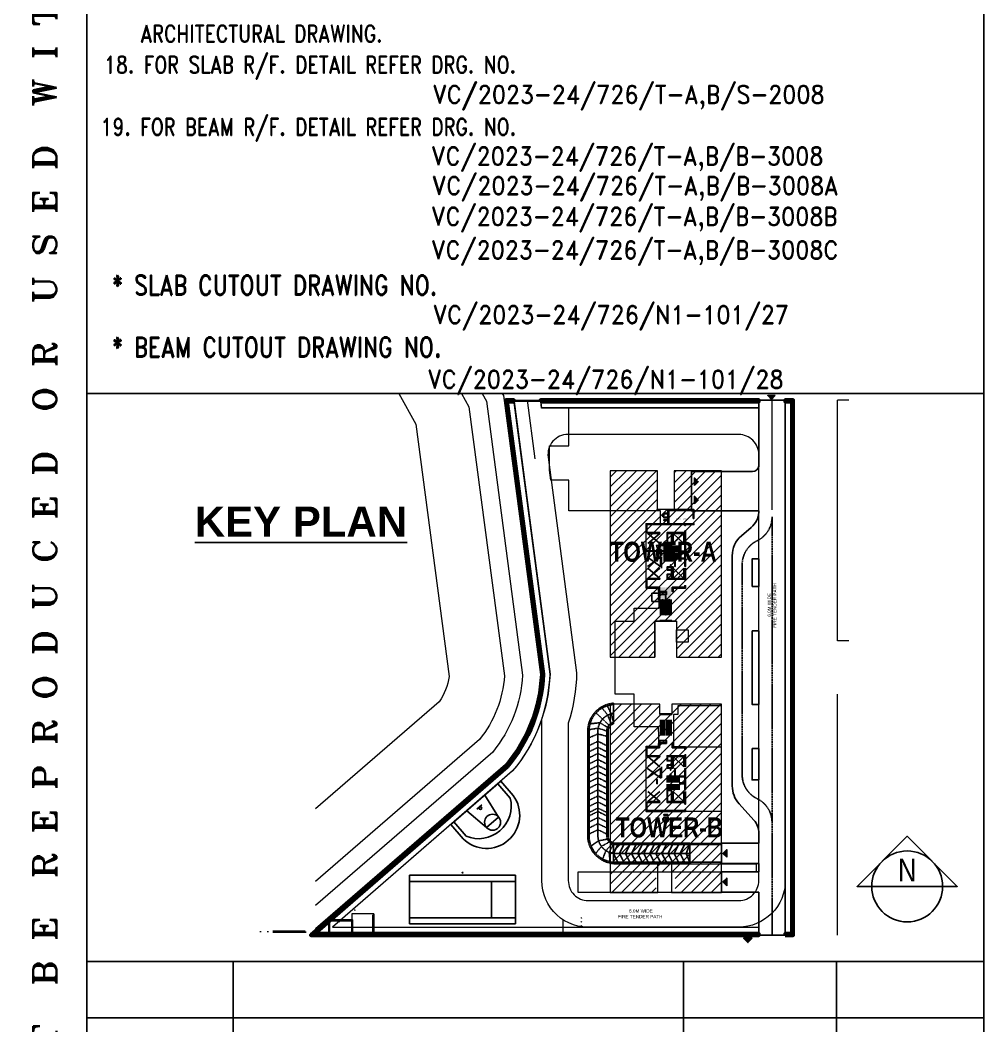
# Model space of a CAD drawing. Header units: millimetres. Extents: x 2061841 to 105821645, y -77612 to 48520811.
# Drawn here: x 2510514 to 2522870, y 31550 to 44447 of the extents above; entities that cross this region are included whole.
import ezdxf
from ezdxf.enums import TextEntityAlignment as Align

# ---------------------------------------------------------------- set-up
doc = ezdxf.new("R2010")
doc.units = ezdxf.units.MM
doc.header["$LTSCALE"] = 10
doc.header["$MEASUREMENT"] = 0
for name, pattern in [('1035_Tower Layout$0$HIDDEN', [0.375, 0.25, -0.125]), ('DASHED', [0.75, 0.5, -0.25]), ('HIDDEN', [0.375, 0.25, -0.125])]:
    doc.linetypes.add(name, pattern=pattern)
for name, color, linetype in [('A-Parking Bays', 253, 'Continuous'), ('BORDER', 5, 'Continuous'), ('SANCTION-A1 594X841$0$A1_Title Block_A-TITLE', 3, 'Continuous'), ('SHEET-TEXT', 7, 'Continuous'), ('VIN-T', 2, 'Continuous')]:
    doc.layers.add(name, color=color, linetype=linetype)
doc.layers.add('A-Site', color=253, linetype='Continuous', lineweight=9)
doc.layers.add('Layer1', color=253, linetype='Continuous', lineweight=5)
doc.styles.add('1035_Tower Layout$0$WD-50', font='ARIALN.TTF', dxfattribs={"height": 150})
doc.styles.add('RD', font='romand.shx', dxfattribs={"width": 0.9, "height": 225})
doc.styles.add('RT', font='romant.shx', dxfattribs={"height": 250})
doc.styles.add('SANCTION-A1 594X841$0$A1_Title Block$0$A1_Title Block$0$MAS-TXTL', font='arialbd.ttf')
doc.styles.add('SANCTION-A1 594X841$0$Arial', font='arial.ttf')
doc.styles.add('SANCTION-A1 594X841$0$Standard', font='arial.ttf')
doc.styles.get("Standard").update_dxf_attribs({"font": 'calibri.ttf', "height": 2})
doc.styles.add('WD-500', font='arial.ttf', dxfattribs={"height": 750})
doc.dimstyles.new('DIM-CD', dxfattribs={"dimtxt": 150, "dimasz": 100, "dimexe": 0, "dimexo": 0, "dimgap": 1, "dimtad": 0, "dimdec": 0, "dimrnd": 5, "dimzin": 0, "dimdsep": 46, "dimtxsty": 'Standard', "dimblk": 'ARCHTICK', "dimcen": 0.09, "dimclrd": 256, "dimclre": 8, "dimclrt": 7, "dimadec": 0, "dimazin": 0, "dimtfac": 1, "dimtdec": 0, "dimtofl": 0, "dimtmove": 0, "dimatfit": 3, "dimfxl": 1, "dimtolj": 1, "dimtzin": 0, "dimarcsym": 0})
pattern_1 = [(45, (2544412.6613, 39830.925), (-1.90942696, 1.90942696), []), (135, (2544412.6613, 39830.925), (-1.90942696, -1.90942696), [])]
pattern_2 = [(45, (2313095.84, 75590.35), (-63.647565, 63.647565), [])]

# ---------------------------------------------------------------- blocks, each defined once
blk = doc.blocks.new('SANCTION-A1 594X841$0$dtl-id-e')
at = {"color": 4, "linetype": 'Continuous'}
blk.add_lwpolyline([(0, 6.5), (0, 9.19), (9.19, 0), (0, -9.19), (0, -6.5)], dxfattribs=at)
blk = doc.blocks.new('SANCTION-A1 594X841$0$dtl-id')
at = {"color": 4, "linetype": 'Continuous'}
blk.add_line((-6.5, 0), (6.5, 0), dxfattribs=at)
blk.add_circle((0, 0), 6.5, dxfattribs=at)
at = {"color": 2, "style": 'SANCTION-A1 594X841$0$Standard', "width": 0.8}
blk.add_attdef('99', text='', height=3, dxfattribs=at).set_placement((0, 3.04), align=Align.MIDDLE_CENTER)
at = {"color": 3, "style": 'SANCTION-A1 594X841$0$Standard', "width": 0.8}
blk.add_attdef('A-100', text='', height=2, dxfattribs=at).set_placement((0, -2.48), align=Align.MIDDLE_CENTER)
blk = doc.blocks.new('A$C8e09e99a')
at = {"layer": 'A-Parking Bays', "ltscale": 125, "transparency": 33554483}
h = blk.add_hatch(color=256, dxfattribs=at)
h.dxf.hatch_style = 1
h.paths.add_polyline_path([(-1726, 1733), (1726, 1733), (0, 0)])
at = {"layer": 'A-Parking Bays', "ltscale": 125, "transparency": 33554534}
blk.add_lwpolyline([(-1726, 1733), (1726, 1733), (0, 0), (-1726, 1733)], dxfattribs=at)
blk = doc.blocks.new('*U39')
for p, q in [((0, 0), (0, -100)), ((1000, 0), (1000, -100))]:
    blk.add_line(p, q)
blk.add_lwpolyline([(0, 0), (0, 1000), (43.75, 1000), (43.75, 0)], close=True)
at = {"color": 8, "linetype": '1035_Tower Layout$0$HIDDEN'}
blk.add_arc((0, 0), 1000, 0, 90, dxfattribs=at)
blk = doc.blocks.new('_ArchTick')
at = {"color": 0, "linetype": 'ByBlock', "const_width": 0.15}
blk.add_lwpolyline([(-0.5, -0.5), (0.5, 0.5)], dxfattribs=at)

msp = doc.modelspace()

# ---------------------------------------------------------------- hatches: boundary and pattern name
h = msp.add_hatch()
h.set_pattern_fill('ANSI37', color=253, scale=0.8505, angle=270)
h.set_pattern_definition([(315, (2502435.241, 58916.2384), (1.90942696, 1.90942696), []), (45, (2502435.241, 58916.2384), (-1.90942696, 1.90942696), [])])
h.paths.add_polyline_path([(2519040.4, 37876.3), (2519040.4, 37864.9), (2518983.7, 37864.9), (2518983.7, 37876.3), (2519040.4, 37876.3)])
h.paths.add_polyline_path([(2518927, 37876.3), (2518927, 37864.9), (2518870.3, 37864.9), (2518870.3, 37876.3), (2518927, 37876.3)])
h = msp.add_hatch()
h.set_pattern_fill('ANSI37', color=253, scale=0.8505, angle=90)
h.set_pattern_definition([(135, (2519753.454, 9398.8158), (-1.90942696, -1.90942696), []), (225, (2519753.454, 9398.8158), (1.90942696, -1.90942696), [])])
h.paths.add_polyline_path([(2518737.3, 37469.6), (2518726, 37469.6), (2518726, 37441.2), (2518737.3, 37441.2)])
h.paths.add_polyline_path([(2518737.3, 37560.3), (2518726, 37560.3), (2518726, 37531.9), (2518737.3, 37531.9)])
h = msp.add_hatch()
h.set_pattern_fill('ANSI37', color=253, scale=0.8505)
h.set_pattern_definition(pattern_1)
h.paths.add_polyline_path([(2519040.4, 37276.8), (2519040.4, 37288.1), (2518983.7, 37288.1), (2518983.7, 37276.8), (2519040.4, 37276.8)])
h.paths.add_polyline_path([(2518927, 37276.8), (2518927, 37288.1), (2518870.3, 37288.1), (2518870.3, 37276.8), (2518927, 37276.8)])
h = msp.add_hatch()
h.set_pattern_fill('ANSI37', color=253, scale=0.8505, angle=270)
h.set_pattern_definition([(315, (2502435.241, 56053.8148), (1.90942696, 1.90942696), []), (45, (2502435.241, 56053.8148), (-1.90942696, 1.90942696), [])])
h.paths.add_polyline_path([(2519040.4, 35013.8), (2519040.4, 35002.5), (2518983.7, 35002.5), (2518983.7, 35013.8), (2519040.4, 35013.8)])
h.paths.add_polyline_path([(2518927, 35013.8), (2518927, 35002.5), (2518870.3, 35002.5), (2518870.3, 35013.8), (2518927, 35013.8)])
h = msp.add_hatch()
h.set_pattern_fill('ANSI37', color=253, scale=0.8505)
h.set_pattern_definition([(45, (2285073.2823, 74574.227), (-1.909426958, 1.909426958), []), (135, (2285073.2823, 74574.227), (-1.909426958, -1.909426958), [])])
h.paths.add_polyline_path([(2518737.3, 34821), (2518726, 34821), (2518726, 34849.4), (2518737.3, 34849.4)])
h.paths.add_polyline_path([(2518737.3, 34730.3), (2518726, 34730.3), (2518726, 34758.7), (2518737.3, 34758.7)])
h = msp.add_hatch()
h.set_pattern_fill('ANSI37', color=253, scale=0.8505)
h.set_pattern_definition(pattern_1)
h.paths.add_polyline_path([(2519040.4, 34414.4), (2519040.4, 34425.7), (2518983.7, 34425.7), (2518983.7, 34414.4), (2519040.4, 34414.4)])
h.paths.add_polyline_path([(2518927, 34414.4), (2518927, 34425.7), (2518870.3, 34425.7), (2518870.3, 34414.4), (2518927, 34414.4)])
at = {"layer": 'Layer1'}
h = msp.add_hatch(dxfattribs=at)
h.set_pattern_fill('ANSI31', color=6, scale=28.35)
h.set_pattern_definition(pattern_2)
h.paths.add_polyline_path([(2519506.8, 38668.5), (2518900.1, 38668.5), (2518900.1, 38170.9), (2518686.7, 38170.9), (2518686.7, 38668.5), (2518081.2, 38668.5), (2518081.2, 36278.8), (2518653.2, 36278.8), (2518653.2, 36738.1), (2518929.8, 36738.1), (2518929.8, 36278.8), (2519506.8, 36278.8)])
h = msp.add_hatch(dxfattribs=at)
h.set_pattern_fill('ANSI31', color=6, scale=28.35)
h.set_pattern_definition(pattern_2)
h.paths.add_polyline_path([(2518715.9, 35552.6), (2518715.9, 35677.3), (2518078.4, 35677.3), (2518078.4, 33259.3), (2518670.9, 33259.3), (2518670.9, 33525.7), (2518914.4, 33525.7), (2518914.4, 33259.3), (2519506.8, 33259.3), (2519506.8, 35677.3), (2518869, 35677.3), (2518869, 35552.6)])

# ---------------------------------------------------------------- linework, layer by layer
at = {"lineweight": 15, "ltscale": 10, "transparency": 33554559}
for p, q in [((2517015.8, 39575.7), (2517115.3, 38822.5)), ((2520154.6, 38165.3), (2520154.6, 39575.7))]:
    msp.add_line(p, q, dxfattribs=at)
at = {"color": 253, "lineweight": 20}
for p, q in [((2521137.9, 39575.7), (2520993.7, 39575.7)), ((2520993.7, 36485.5), (2520993.7, 39575.7)), ((2521137.9, 36485.5), (2520993.7, 36485.5)), ((2520993.7, 32715), (2520993.7, 35805.1))]:
    msp.add_line(p, q, dxfattribs=at)
at = {"color": 253, "linetype": 'HIDDEN'}
for p, q in [((2518755.6, 38106), (2518767, 38072)), ((2518755.6, 38072), (2518767, 38105.9)), ((2518829.3, 38106), (2518818, 38072)), ((2518829.3, 38072), (2518818, 38105.9)), ((2518715.9, 37009.9, 0), (2518698.9, 37080.8, 0)), ((2518698.9, 37009.9, 0), (2518715.9, 37080.8, 0)), ((2518755.6, 34218.6), (2518767, 34184.7)), ((2518755.6, 34184.6), (2518767, 34218.6)), ((2518829.3, 34218.6), (2518818, 34184.7)), ((2518829.3, 34184.6), (2518818, 34218.6))]:
    msp.add_line(p, q, dxfattribs=at)
at = {"color": 253, "linetype": 'DASHED', "ltscale": 2}
for p, q in [((2520154.6, 34157.5, 0), (2520154.6, 38076.7, 0)), ((2519771.8, 37464.9, 0), (2519771.8, 34769.3, 0)), ((2520154.6, 34157.5, 0), (2520154.6, 32715))]:
    msp.add_line(p, q, dxfattribs=at)
at = {"color": 253}
for p, q in [((2518874.7, 37978.4), (2518710.3, 37978.4)), ((2518714.7, 37864.9, 0), (2518561.6, 37734.5, 0)), ((2518714.7, 37734.5, 0), (2518561.6, 37864.9, 0)), ((2518666.5, 37876.3, 0), (2518609.8, 37876.3, 0)), ((2518666.5, 37864.9, 0), (2518609.8, 37864.9, 0)), ((2518864.6, 37876.3), (2518864.6, 37711.8)), ((2518927, 37876.3), (2518864.6, 37876.3)), ((2518927, 37864.9), (2518864.6, 37864.9)), ((2518887.3, 37864.9), (2518887.3, 37734.5)), ((2518887.3, 37864.9), (2519023.4, 37734.5)), ((2518887.3, 37734.5), (2519023.4, 37864.9)), ((2518927, 37876.3), (2518927, 37864.9)), ((2518927, 37876.3), (2518983.7, 37876.3)), ((2518927, 37864.9), (2518983.7, 37864.9)), ((2519046.1, 37876.3), (2518983.7, 37876.3)), ((2518983.7, 37876.3), (2518983.7, 37864.9)), ((2519046.1, 37864.9), (2518983.7, 37864.9)), ((2519023.4, 37864.9), (2519023.4, 37734.5)), ((2519046.1, 37876.3), (2519046.1, 37864.9)), ((2519046.1, 37864.9), (2519046.1, 37734.5)), ((2518808.2, 37640.9), (2518808.2, 37711.8)), ((2518823.8, 37640.9), (2518823.8, 37711.8)), ((2518839.4, 37640.9), (2518839.4, 37711.8)), ((2518855, 37640.9), (2518855, 37711.8)), ((2518870.6, 37640.9), (2518870.6, 37711.8)), ((2518886.2, 37640.9), (2518886.2, 37711.8)), ((2518901.8, 37640.9), (2518901.8, 37711.8)), ((2518917.4, 37640.9), (2518917.4, 37711.8)), ((2518932.9, 37640.9), (2518932.9, 37711.8)), ((2518948.5, 37640.9), (2518948.5, 37711.8)), ((2518964.1, 37640.9), (2518964.1, 37711.8)), ((2518726, 37441.2), (2518555.9, 37560.3, 0)), ((2518726, 37560.3), (2518555.9, 37441.2, 0)), ((2518726, 37560.3), (2518726, 37531.9, 0)), ((2518737.3, 37560.3), (2518737.3, 37531.9, 0)), ((2518808.2, 37619.8), (2518808.2, 37548.9)), ((2518823.8, 37619.8), (2518823.8, 37548.9)), ((2518839.4, 37619.8), (2518839.4, 37548.9)), ((2518855, 37619.8), (2518855, 37548.9)), ((2518870.6, 37619.8), (2518870.6, 37548.9)), ((2518886.2, 37619.8), (2518886.2, 37548.9)), ((2518901.8, 37619.8), (2518901.8, 37548.9)), ((2518917.4, 37619.8), (2518917.4, 37548.9)), ((2518932.9, 37619.8), (2518932.9, 37548.9)), ((2518948.5, 37619.8), (2518948.5, 37548.9)), ((2518964.1, 37638.2), (2519034.7, 37638.2)), ((2518964.1, 37622.7), (2519034.7, 37622.7)), ((2518964.1, 37619.8), (2518964.1, 37548.9)), ((2518714.7, 37288.1, 0), (2518561.6, 37418.5, 0)), ((2518714.7, 37418.5, 0), (2518561.6, 37288.1, 0)), ((2518726, 37469.6, 0), (2518726, 37531.9, 0)), ((2518726, 37531.9, 0), (2518737.3, 37531.9, 0)), ((2518726, 37469.6, 0), (2518726, 37441.2)), ((2518726, 37469.6, 0), (2518737.3, 37469.6, 0)), ((2518737.3, 37531.9, 0), (2518737.3, 37469.6, 0)), ((2518737.3, 37469.6, 0), (2518737.3, 37418.5, 0)), ((2518864.6, 37276.8, 0), (2518864.6, 37441.2, 0)), ((2518887.3, 37288.1, 0), (2518887.3, 37418.5, 0)), ((2518887.3, 37288.1, 0), (2519023.4, 37418.5, 0)), ((2518887.3, 37418.5, 0), (2519023.4, 37288.1, 0)), ((2519023.4, 37288.1, 0), (2519023.4, 37418.5, 0)), ((2519046.1, 37288.1, 0), (2519046.1, 37418.5, 0)), ((2518666.5, 37288.1, 0), (2518609.8, 37288.1, 0)), ((2518666.5, 37276.8, 0), (2518609.8, 37276.8, 0)), ((2518927, 37288.1, 0), (2518864.6, 37288.1, 0)), ((2518927, 37276.8, 0), (2518864.6, 37276.8, 0)), ((2518927, 37276.8, 0), (2518927, 37288.1, 0)), ((2518927, 37288.1, 0), (2518983.7, 37288.1, 0)), ((2518927, 37276.8, 0), (2518983.7, 37276.8, 0)), ((2519046.1, 37288.1, 0), (2518983.7, 37288.1, 0)), ((2518983.7, 37276.8, 0), (2518983.7, 37288.1, 0)), ((2519046.1, 37276.8, 0), (2518983.7, 37276.8, 0)), ((2519046.1, 37276.8, 0), (2519046.1, 37288.1, 0)), ((2518715.9, 37010.3, 0), (2518786.8, 37010.3, 0)), ((2518715.9, 36993.3, 0), (2518786.8, 36993.3, 0)), ((2518715.9, 36976.3, 0), (2518786.8, 36976.3, 0)), ((2518715.9, 36959.3, 0), (2518786.8, 36959.3, 0)), ((2518715.9, 36942.3, 0), (2518786.8, 36942.3, 0)), ((2518715.9, 36925.2, 0), (2518786.8, 36925.2, 0)), ((2518715.9, 36908.2, 0), (2518786.8, 36908.2, 0)), ((2518715.9, 36891.2, 0), (2518786.8, 36891.2, 0)), ((2518869, 37010.3, 0), (2518798.1, 37010.3, 0)), ((2518869, 36993.3, 0), (2518798.1, 36993.3, 0)), ((2518869, 36976.3, 0), (2518798.1, 36976.3, 0)), ((2518869, 36959.3, 0), (2518798.1, 36959.3, 0)), ((2518869, 36942.3, 0), (2518798.1, 36942.3, 0)), ((2518869, 36925.2, 0), (2518798.1, 36925.2, 0)), ((2518869, 36908.2, 0), (2518798.1, 36908.2, 0)), ((2518869, 36891.2, 0), (2518798.1, 36891.2, 0)), ((2518715.9, 36874.2, 0), (2518786.8, 36874.2, 0)), ((2518715.9, 36857.2, 0), (2518786.8, 36857.2, 0)), ((2518715.9, 36840.2, 0), (2518786.8, 36840.2, 0)), ((2518715.9, 36823.2, 0), (2518786.8, 36823.2, 0)), ((2518869, 36874.2, 0), (2518798.1, 36874.2, 0)), ((2518869, 36857.2, 0), (2518798.1, 36857.2, 0)), ((2518869, 36840.2, 0), (2518798.1, 36840.2, 0)), ((2518869, 36823.2, 0), (2518798.1, 36823.2, 0)), ((2518869, 36749.4), (2518715.9, 36749.4)), ((2518715.9, 36749.4), (2518715.9, 36738.1)), ((2518715.9, 36738.1), (2518869, 36738.1)), ((2518869, 36738.1), (2518869, 36749.4)), ((2518715.9, 35541.2), (2518715.9, 35552.6)), ((2518869, 35541.2), (2518715.9, 35541.2)), ((2518869, 35552.6), (2518869, 35541.2)), ((2518715.9, 35467.4, 0), (2518786.8, 35467.4, 0)), ((2518715.9, 35450.4, 0), (2518786.8, 35450.4, 0)), ((2518715.9, 35433.4, 0), (2518786.8, 35433.4, 0)), ((2518715.9, 35416.4, 0), (2518786.8, 35416.4, 0)), ((2518715.9, 35399.4, 0), (2518786.8, 35399.4, 0)), ((2518715.9, 35382.4, 0), (2518786.8, 35382.4, 0)), ((2518715.9, 35365.4, 0), (2518786.8, 35365.4, 0)), ((2518715.9, 35348.4, 0), (2518786.8, 35348.4, 0)), ((2518869, 35467.4, 0), (2518798.1, 35467.4, 0)), ((2518869, 35450.4, 0), (2518798.1, 35450.4, 0)), ((2518869, 35433.4, 0), (2518798.1, 35433.4, 0)), ((2518869, 35416.4, 0), (2518798.1, 35416.4, 0)), ((2518869, 35399.4, 0), (2518798.1, 35399.4, 0)), ((2518869, 35382.4, 0), (2518798.1, 35382.4, 0)), ((2518869, 35365.4, 0), (2518798.1, 35365.4, 0)), ((2518869, 35348.4, 0), (2518798.1, 35348.4, 0)), ((2518715.9, 35331.3, 0), (2518786.8, 35331.3, 0)), ((2518715.9, 35314.3, 0), (2518786.8, 35314.3, 0)), ((2518715.9, 35297.3, 0), (2518786.8, 35297.3, 0)), ((2518715.9, 35280.3, 0), (2518786.8, 35280.3, 0)), ((2518869, 35331.3, 0), (2518798.1, 35331.3, 0)), ((2518869, 35314.3, 0), (2518798.1, 35314.3, 0)), ((2518869, 35297.3, 0), (2518798.1, 35297.3, 0)), ((2518869, 35280.3, 0), (2518798.1, 35280.3, 0)), ((2518714.7, 35002.5, 0), (2518561.6, 34872.1, 0)), ((2518714.7, 34872.1, 0), (2518561.6, 35002.5, 0)), ((2518666.5, 35013.8, 0), (2518609.8, 35013.8, 0)), ((2518666.5, 35002.5, 0), (2518609.8, 35002.5, 0)), ((2518864.6, 35013.8, 0), (2518864.6, 34849.4, 0)), ((2518927, 35013.8, 0), (2518864.6, 35013.8, 0)), ((2518927, 35002.5, 0), (2518864.6, 35002.5, 0)), ((2518887.3, 35002.5, 0), (2518887.3, 34872.1, 0)), ((2518887.3, 35002.5, 0), (2519023.4, 34872.1, 0)), ((2518887.3, 34872.1, 0), (2519023.4, 35002.5, 0)), ((2518927, 35013.8, 0), (2518927, 35002.5, 0)), ((2518927, 35013.8, 0), (2518983.7, 35013.8, 0)), ((2518927, 35002.5, 0), (2518983.7, 35002.5, 0)), ((2519046.1, 35013.8, 0), (2518983.7, 35013.8, 0)), ((2518983.7, 35013.8, 0), (2518983.7, 35002.5, 0)), ((2519046.1, 35002.5, 0), (2518983.7, 35002.5, 0)), ((2519023.4, 35002.5, 0), (2519023.4, 34872.1, 0)), ((2519046.1, 35013.8, 0), (2519046.1, 35002.5, 0)), ((2519046.1, 35002.5, 0), (2519046.1, 34872.1, 0)), ((2518726, 34849.4), (2518555.9, 34730.3, 0)), ((2518726, 34730.3), (2518555.9, 34849.4, 0)), ((2518726, 34821, 0), (2518726, 34849.4)), ((2518737.3, 34821, 0), (2518737.3, 34872.1, 0)), ((2518726, 34821, 0), (2518726, 34758.7, 0)), ((2518726, 34821, 0), (2518737.3, 34821, 0)), ((2518726, 34730.3), (2518726, 34758.7, 0)), ((2518726, 34758.7, 0), (2518737.3, 34758.7, 0)), ((2518737.3, 34758.7, 0), (2518737.3, 34821, 0)), ((2518737.3, 34730.3), (2518737.3, 34758.7, 0)), ((2518808.2, 34670.8), (2518808.2, 34741.7)), ((2518823.8, 34670.8), (2518823.8, 34741.7)), ((2518839.4, 34670.8), (2518839.4, 34741.7)), ((2518855, 34670.8), (2518855, 34741.7)), ((2518870.6, 34670.8), (2518870.6, 34741.7)), ((2518886.2, 34670.8), (2518886.2, 34741.7)), ((2518901.8, 34670.8), (2518901.8, 34741.7)), ((2518917.4, 34670.8), (2518917.4, 34741.7)), ((2518932.9, 34670.8), (2518932.9, 34741.7)), ((2518948.5, 34670.8), (2518948.5, 34741.7)), ((2518964.1, 34670.8), (2518964.1, 34741.7)), ((2518808.2, 34649.7), (2518808.2, 34578.8)), ((2518823.8, 34649.7), (2518823.8, 34578.8)), ((2518839.4, 34649.7), (2518839.4, 34578.8)), ((2518855, 34649.7), (2518855, 34578.8)), ((2518864.6, 34414.4), (2518864.6, 34578.8)), ((2518870.6, 34649.7), (2518870.6, 34578.8)), ((2518886.2, 34649.7), (2518886.2, 34578.8)), ((2518901.8, 34649.7), (2518901.8, 34578.8)), ((2518917.4, 34649.7), (2518917.4, 34578.8)), ((2518932.9, 34649.7), (2518932.9, 34578.8)), ((2518948.5, 34649.7), (2518948.5, 34578.8)), ((2518964.1, 34668), (2519034.7, 34668)), ((2518964.1, 34652.4), (2519034.7, 34652.4)), ((2518964.1, 34649.7), (2518964.1, 34578.8)), ((2518714.7, 34425.7, 0), (2518561.6, 34556.1, 0)), ((2518714.7, 34556.1, 0), (2518561.6, 34425.7, 0)), ((2518887.3, 34425.7), (2518887.3, 34556.1)), ((2518887.3, 34425.7), (2519023.4, 34556.1)), ((2518887.3, 34556.1), (2519023.4, 34425.7)), ((2519023.4, 34425.7), (2519023.4, 34556.1)), ((2519046.1, 34425.7), (2519046.1, 34556.1)), ((2518666.5, 34425.7, 0), (2518609.8, 34425.7, 0)), ((2518666.5, 34414.4, 0), (2518609.8, 34414.4, 0)), ((2518874.7, 34312.2), (2518710.3, 34312.2)), ((2518927, 34425.7), (2518864.6, 34425.7)), ((2518927, 34414.4), (2518864.6, 34414.4)), ((2518927, 34414.4), (2518927, 34425.7)), ((2518927, 34425.7), (2518983.7, 34425.7)), ((2518927, 34414.4), (2518983.7, 34414.4)), ((2519046.1, 34425.7), (2518983.7, 34425.7)), ((2518983.7, 34414.4), (2518983.7, 34425.7)), ((2519046.1, 34414.4), (2518983.7, 34414.4)), ((2519046.1, 34414.4), (2519046.1, 34425.7)), ((2516866.4, 33480.4, 0), (2515507.3, 33480.4, 0)), ((2515507.3, 33480.4, 0), (2515507.3, 32856.7, 0)), ((2516866.4, 32856.7, 0), (2516866.4, 33480.4, 0)), ((2516866.4, 33402.7, 0), (2515507.3, 33402.7, 0)), ((2516555.7, 32934.4, 0), (2516555.7, 33402.7, 0)), ((2515038.3, 32726.3), (2515038.3, 32973.3)), ((2515049.6, 32715), (2515049.6, 32984.6)), ((2515507.3, 32934.4, 0), (2516866.4, 32934.4, 0)), ((2513597.9, 32750.9), (2513597.9, 32765.3)), ((2513692.4, 32750.9), (2513692.4, 32765.3)), ((2513752.3, 32765.3), (2514168.1, 32765.3)), ((2515507.3, 32856.7, 0), (2516866.4, 32856.7, 0)), ((2513752.3, 32752.7), (2514180.7, 32752.7))]:
    msp.add_line(p, q, dxfattribs=at)
at = {"color": 253, "linetype": 'DASHED'}
for p, q in [((2518120.7, 35670.1), (2518120.7, 35440.9)), ((2518120.7, 33895.7, 0), (2518120.7, 33633.4))]:
    msp.add_line(p, q, dxfattribs=at)
at = {"color": 253, "extrusion": (0.002549, -0.002944, 0.999992)}
for p, q in [((2516678, 34687.8), (2516035, 34131.1)), ((2516797.5, 34471.8, -0.9), (2516639.4, 34654.4)), ((2516836.1, 34505.2, -0.9), (2516678, 34687.8)), ((2516648.9, 34227.6, -1.3), (2516472.2, 34509.7)), ((2516240.8, 34309.2), (2516494.6, 34094, -1.3)), ((2516371.7, 34327, -0.3), (2516436, 34382.6, -0.3)), ((2516648.9, 34227.6, -1.3), (2516494.6, 34094, -1.3)), ((2516035, 34131.1), (2516193.1, 33948.5, -0.9)), ((2516073.6, 34164.5), (2516231.7, 33981.9, -0.9))]:
    msp.add_line(p, q, dxfattribs=at)
at = {"color": 253, "linetype": 'DASHED', "ltscale": 500}
msp.add_line((2519101.3, 33891.4, 0), (2519101.3, 33630.6, 0), dxfattribs=at)
at = {"color": 253, "lineweight": 9, "transparency": 33554483}
for p, q in [((2514807.7, 33034.1), (2514802.9, 33038.9)), ((2514807.7, 33034.1), (2514807.7, 33040.9)), ((2514807.7, 33034.1), (2514812.5, 33038.9)), ((2514629.5, 32906.8), (2514625.6, 32910.8)), ((2514629.5, 32906.8), (2514629.5, 32913.6)), ((2514629.5, 32906.8), (2514634.3, 32911.6)), ((2517710, 32932.3), (2517705.3, 32937.1)), ((2517710, 32932.3), (2517710, 32939.1)), ((2517710, 32932.3), (2517714.8, 32937.1)), ((2514604, 32881.4), (2514599.3, 32886.2)), ((2514604, 32881.4), (2514604, 32888.1)), ((2514604, 32881.4), (2514608.8, 32886.2)), ((2517710, 32881.4), (2517705.3, 32886.2)), ((2517710, 32830.5), (2517705.3, 32835.2)), ((2517710, 32881.4), (2517710, 32888.1)), ((2517710, 32881.4), (2517714.8, 32886.2)), ((2517710, 32830.5), (2517710, 32837.2)), ((2517710, 32830.5), (2517714.8, 32835.2))]:
    msp.add_line(p, q, dxfattribs=at)
at = {"color": 8, "lineweight": 20, "true_color": 0x787878}
for points in [[(2515371.1, 39661.1), (2515585.9, 39266.8), (2516013.9, 36028.8, -0.1141761), (2515887.2, 35706.6), (2514300.1, 34332.4)], [(2516173.8, 39661.1), (2516267.6, 39489), (2516723.5, 36039.1, -0.1520708), (2516405.7, 35223.2), (2514300.1, 33400.1)], [(2516437.8, 39661.1), (2516491.8, 39562), (2516956.3, 36047.2, -0.1590381), (2516573.1, 35061.4), (2514300.1, 33093.4)], [(2516696.1, 39661.1), (2516711.1, 39633.5), (2517183.9, 36056.5, -0.1646079), (2516735.8, 34902.3), (2514300.1, 32793.4)]]:
    msp.add_lwpolyline(points, format="xyb", dxfattribs=at)
at = {"color": 253, "lineweight": 9}
msp.add_lwpolyline([(2516846.4, 39558.6), (2517308.5, 36062.1, -0.1672646), (2516824.6, 34814.7), (2514517.4, 32817), (2519984.5, 32817), (2519984.5, 32732), (2514289.2, 32732), (2516763.9, 34874.7, 0.1654741), (2517223.3, 36058.2), (2516760.6, 39558.6)], format="xyb", close=True, dxfattribs=at)
at = {"color": 253, "lineweight": 9, "transparency": 33554483}
msp.add_lwpolyline([(2519506.8, 33891.4), (2519506.8, 34300.9), (2518538.9, 34300.9), (2518538.9, 35136.1), (2518706, 35136.1), (2518698.9, 35382.5), (2518388.6, 35382.5), (2518388.6, 35802), (2518144.8, 35802), (2518144.8, 36738.1), (2518388.6, 36738.1), (2518388.6, 36908.2), (2518706, 36908.2), (2518706, 37163.4), (2518538.9, 37163.4), (2518538.9, 37989.8), (2518726, 37989.8), (2518726, 38154), (2517548, 38154), (2517548, 38549.8), (2517317.5, 38549.8), (2517301.4, 38677), (2517302.8, 38986.3), (2517548, 38986.3), (2517549.5, 39473.6), (2517200.5, 39473.2), (2517189.9, 39558.6), (2516846.4, 39558.6), (2517308.5, 36062.1, -0.1666894), (2516827.6, 34818.3), (2514517.4, 32817), (2519984.5, 32817), (2519984.5, 33259.3), (2517668.5, 33259.3), (2517668.5, 33525.8), (2518126.4, 33525.8), (2519953.3, 33525.7), (2519953.3, 33622.2), (2518126.4, 33622.2), (2518126.4, 33891.4)], format="xyb", close=True, dxfattribs=at)
at = {"lineweight": 15, "ltscale": 10, "transparency": 33554687}
for points in [[(2520324.7, 39576), (2520324.7, 33412.4, -0.4142136), (2519729.3, 32817), (2517850.7, 32817, -0.4378632), (2517202.2, 33412.4), (2517202.2, 35443.7, -0.0768442), (2517214.1, 35520.7, 0.0671375), (2517308.5, 36062.1), (2516844.2, 39575.7), (2517187.4, 39575.7), (2517200.5, 39473.4), (2519984.5, 39473.6), (2519984.5, 39576)], [(2517649.5, 36079.1, -0.0689016), (2517542.4, 35430.6), (2517542.4, 33412.4, 0.4142139), (2517797.5, 33157.2), (2519729.3, 33157.2, 0.4142136), (2519984.5, 33412.4), (2519984.5, 38878.2, 0.4142136), (2519729.3, 39133.4), (2517536.9, 39133.4, 0.4532451), (2517283.9, 38844.8)]]:
    msp.add_lwpolyline(points, format="xyb", close=True, dxfattribs=at)
at = {"color": 253, "lineweight": 9}
msp.add_lwpolyline([(2517189.9, 39558.6), (2519984.5, 39558.6), (2519984.5, 39473.6), (2517200.4, 39473.6), (2517189.9, 39558.6)], dxfattribs=at)
at = {"color": 253}
msp.add_lwpolyline([(2519984.5, 33525.8), (2519506.8, 33525.1), (2519506.8, 33265.7), (2519984.5, 33263.5), (2519984.5, 32715), (2520324.7, 32715), (2520324.7, 39575.7), (2519984.5, 39575.7), (2519984.5, 38728, -0.3812098), (2519905.1, 38660), (2519119.8, 38660), (2519119.8, 38154), (2519984.5, 38154), (2519984.5, 38135, -0.2119385), (2519885.5, 37942.6), (2519761.1, 37834.4, 0.2169884), (2519644.3, 37577.8), (2519644.3, 34626.3, 0.1861612), (2519732.4, 34397.9), (2519922.9, 34187.7, -0.1792808), (2519984.5, 34021.4), (2519984.5, 33891.4), (2519506.8, 33891.4), (2519506.8, 33630.6), (2519984.5, 33630.6)], format="xyb", close=True, dxfattribs=at)
at = {"color": 253, "lineweight": 9}
msp.add_lwpolyline([(2520324.7, 32732), (2520409.7, 32732), (2520409.7, 39558.6), (2520324.7, 39558.6)], close=True, dxfattribs=at)
at = {"lineweight": 15, "ltscale": 10, "transparency": 33554559}
msp.add_lwpolyline([(2517649.5, 36079.1, -0.0689016), (2517542.4, 35430.6), (2517542.4, 33412.4, 0.4142139), (2517797.5, 33157.2), (2519729.3, 33157.2, 0.4142136), (2519984.5, 33412.4), (2519984.5, 38878.2, 0.4142136), (2519729.3, 39133.4), (2517536.9, 39133.4, 0.4532451), (2517283.9, 38844.8)], format="xyb", close=True, dxfattribs=at)
at = {"color": 253, "linetype": 'HIDDEN'}
for points in [[(2518767, 38072), (2518755.6, 38072), (2518755.6, 38106), (2518767, 38106)], [(2518818, 38072), (2518829.3, 38072), (2518829.3, 38106), (2518818, 38106)], [(2518767, 34218.6), (2518755.6, 34218.6), (2518755.6, 34184.6), (2518767, 34184.6)], [(2518818, 34218.6), (2518829.3, 34218.6), (2518829.3, 34184.6), (2518818, 34184.6)]]:
    msp.add_lwpolyline(points, close=True, dxfattribs=at)
at = {"color": 253}
for points in [[(2518818, 38123), (2518767, 38123), (2518767, 38117.3), (2518818, 38117.3)], [(2518818, 38072), (2518767, 38072), (2518767, 38066.3), (2518818, 38066.3)], [(2519046.1, 37989.8), (2518538.9, 37989.8), (2518538.9, 37978.4), (2519046.1, 37978.4)], [(2518550.2, 37967.1), (2518538.9, 37967.1), (2518538.9, 37978.4), (2518550.2, 37978.4)], [(2518538.9, 37967.1), (2518538.9, 37876.4), (2518550.2, 37876.4), (2518550.2, 37967.1)], [(2518818, 38038), (2518767, 38038), (2518767, 38032.3), (2518818, 38032.3)], [(2519046.1, 37967.1), (2519034.7, 37967.1), (2519034.7, 37978.4), (2519046.1, 37978.4)], [(2518864.6, 37876.3), (2518808.2, 37876.3), (2518808.2, 37711.8), (2518864.6, 37711.8), (2518864.6, 37723.2), (2518813.9, 37723.2), (2518813.9, 37864.9), (2518864.6, 37864.9)], [(2519034.7, 37896.2), (2519034.7, 37876.4), (2519046.1, 37876.4), (2519046.1, 37896.2)], [(2518808.2, 37711.8), (2518737.3, 37711.8), (2518737.3, 37723.2), (2518808.2, 37723.2)], [(2519034.7, 37441.2), (2519046.1, 37441.2), (2519046.1, 37711.8), (2519034.7, 37711.8)], [(2518538.9, 37635.3), (2518737.3, 37635.3), (2518737.3, 37640.9), (2518538.9, 37640.9)], [(2518677.8, 37635.3), (2518683.5, 37635.3), (2518683.5, 37583), (2518677.8, 37583)], [(2518737.3, 37635.3), (2518726, 37635.3), (2518726, 37583), (2518737.3, 37583)], [(2518964.1, 37619.8), (2518964.1, 37640.9), (2518737.3, 37640.9), (2518737.3, 37635.3), (2518958.5, 37635.3), (2518958.5, 37619.8)], [(2519034.7, 37548.9), (2518808.2, 37548.9), (2518808.2, 37537.6), (2519034.7, 37537.6)], [(2518856.4, 37512.1), (2518850.7, 37512.1), (2518850.7, 37537.6), (2518856.4, 37537.6)], [(2518913.1, 37537.6), (2518907.4, 37537.6), (2518907.4, 37441.2), (2518913.1, 37441.2)], [(2519899.4, 37184.8), (2519984.5, 37184.8), (2519984.5, 37537.3), (2519899.4, 37537.3)], [(2518856.4, 37461.1), (2518850.7, 37461.1), (2518850.7, 37435.5), (2518856.4, 37435.5)], [(2518538.9, 37193.1), (2518538.9, 37276.8), (2518550.2, 37276.8), (2518550.2, 37193.1)], [(2518808.2, 37393), (2518864.6, 37393), (2518864.6, 37398.7), (2518808.2, 37398.7)], [(2518808.2, 37336.3), (2518864.6, 37336.3), (2518864.6, 37342), (2518808.2, 37342)], [(2519034.7, 37264), (2519034.7, 37276.8), (2519046.1, 37276.8), (2519046.1, 37264)], [(2518550.2, 37174.7), (2518538.9, 37174.7), (2518538.9, 37193.1), (2518550.2, 37193.1)], [(2519046.1, 37174.7), (2519046.1, 37163.4), (2518886, 37163.4), (2518886, 37118), (2518874.7, 37118), (2518874.7, 37174.7)], [(2519046.1, 37174.7), (2519034.7, 37174.7), (2519034.7, 37193.1), (2519046.1, 37193.1)], [(2518550.2, 35115.9), (2518538.9, 35115.9), (2518538.9, 35097.5), (2518550.2, 35097.5)], [(2518538.9, 35097.5), (2518538.9, 35013.8), (2518550.2, 35013.8), (2518550.2, 35097.5)], [(2519046.1, 35115.9), (2519046.1, 35127.2), (2518886, 35127.2), (2518886, 35172.6), (2518874.7, 35172.6), (2518874.7, 35115.9)], [(2519046.1, 35115.9), (2519034.7, 35115.9), (2519034.7, 35097.5), (2519046.1, 35097.5)], [(2519899.4, 35105.8), (2519984.5, 35105.8), (2519984.5, 34703.7), (2519899.4, 34703.7)], [(2518808.2, 34954.3), (2518864.6, 34954.3), (2518864.6, 34948.6), (2518808.2, 34948.6)], [(2519034.7, 35026.6), (2519034.7, 35013.8), (2519046.1, 35013.8), (2519046.1, 35026.6)], [(2518808.2, 34897.6), (2518864.6, 34897.6), (2518864.6, 34891.9), (2518808.2, 34891.9)], [(2518856.4, 34829.6), (2518850.7, 34829.6), (2518850.7, 34855.1), (2518856.4, 34855.1)], [(2518913.1, 34753), (2518907.4, 34753), (2518907.4, 34849.4), (2518913.1, 34849.4)], [(2519034.7, 34849.4), (2519046.1, 34849.4), (2519046.1, 34578.8), (2519034.7, 34578.8)], [(2518677.8, 34655.3), (2518683.5, 34655.3), (2518683.5, 34707.6), (2518677.8, 34707.6)], [(2519034.7, 34741.7), (2518808.2, 34741.7), (2518808.2, 34753), (2519034.7, 34753)], [(2518856.4, 34778.5), (2518850.7, 34778.5), (2518850.7, 34753), (2518856.4, 34753)], [(2518864.6, 34414.4), (2518808.2, 34414.4), (2518808.2, 34578.8), (2518864.6, 34578.8), (2518864.6, 34567.5), (2518813.9, 34567.5), (2518813.9, 34425.7), (2518864.6, 34425.7)], [(2518538.9, 34394.4), (2518538.9, 34414.3), (2518550.2, 34414.3), (2518550.2, 34394.4)], [(2518550.2, 34394.4), (2518538.9, 34394.4), (2518538.9, 34312.2), (2518550.2, 34312.2)], [(2519046.1, 34300.9), (2518538.9, 34300.9), (2518538.9, 34312.2), (2519046.1, 34312.2)], [(2519034.7, 34394.4), (2519034.7, 34414.3), (2519046.1, 34414.3), (2519046.1, 34394.4)], [(2519046.1, 34323.5), (2519034.7, 34323.5), (2519034.7, 34312.2), (2519046.1, 34312.2)], [(2518818, 34252.7), (2518767, 34252.7), (2518767, 34258.3), (2518818, 34258.3)], [(2518818, 34218.6), (2518767, 34218.6), (2518767, 34224.3), (2518818, 34224.3)], [(2518818, 34167.6), (2518767, 34167.6), (2518767, 34173.3), (2518818, 34173.3)]]:
    msp.add_lwpolyline(points, close=True, dxfattribs=at)
for points in [[(2519142.5, 38057.8), (2519142.5, 38159.6), (2518829.3, 38159.6), (2518829.3, 37989.8), (2519153.8, 37989.8), (2519153.8, 37978.4), (2518818, 37978.4), (2518818, 38170.9), (2519153.8, 38170.9), (2519153.8, 38057.8), (2519142.5, 38057.8)], [(2518901.7, 37612.6), (2518927.1, 37574.5), (2518933.8, 37579.2), (2518924.3, 37564.8), (2518930.7, 37570.2), (2518949, 37543.9)], [(2518907.4, 37612.6), (2518930, 37579.3), (2518941.6, 37587.4), (2518933.4, 37575), (2518933.4, 37575), (2518953.9, 37545.8)], [(2518808.2, 37336.3), (2518808.2, 37276.8), (2518887.3, 37276.8), (2518887.3, 37435.5), (2518808.2, 37435.5), (2518808.2, 37398.7)], [(2518813.9, 37336.3), (2518813.9, 37288.1), (2518876, 37288.1), (2518876, 37429.9), (2518813.9, 37429.9), (2518813.9, 37398.7)], [(2518538.9, 37174.7), (2518710.3, 37174.7), (2518710.3, 37118), (2518698.9, 37118), (2518698.9, 37163.4), (2518538.9, 37163.4), (2518538.9, 37174.7)], [(2518792.5, 36897.8), (2518831, 36885.8), (2518833.9, 36899.6), (2518836.4, 36885), (2518836.4, 36885), (2518869.3, 36878.2)], [(2518792.5, 36892.6), (2518832.1, 36880.3), (2518833.8, 36888.4), (2518836.8, 36871.3), (2518837.7, 36879.6), (2518869.1, 36873.1)], [(2518538.9, 35115.9), (2518710.3, 35115.9), (2518710.3, 35172.6), (2518698.9, 35172.6), (2518698.9, 35127.2), (2518538.9, 35127.2), (2518538.9, 35115.9)], [(2518808.2, 34954.3), (2518808.2, 35013.8), (2518887.3, 35013.8), (2518887.3, 34855.1), (2518808.2, 34855.1), (2518808.2, 34891.9)], [(2518813.9, 34954.3), (2518813.9, 35002.5), (2518876, 35002.5), (2518876, 34860.7), (2518813.9, 34860.7), (2518813.9, 34891.9)], [(2514610.2, 32715), (2514777.5, 32715), (2514777.5, 32907.7), (2514471.3, 32907.7), (2514471.3, 32715), (2514525.2, 32715)], [(2514610.2, 32726.3), (2514766.1, 32726.3), (2514766.1, 32896.4), (2514482.6, 32896.4), (2514482.6, 32726.3), (2514525.2, 32726.3)]]:
    msp.add_lwpolyline(points, dxfattribs=at)
at = {"color": 253, "elevation": 0}
for points in [[(2518609.8, 37864.9), (2518561.6, 37864.9), (2518561.6, 37876.3), (2518609.8, 37876.3)], [(2518666.5, 37864.9), (2518714.7, 37864.9), (2518714.7, 37876.3), (2518666.5, 37876.3)], [(2518737.3, 37655.1), (2518726, 37655.1), (2518726, 37640.9), (2518737.3, 37640.9)], [(2518609.8, 37288.1), (2518561.6, 37288.1), (2518561.6, 37276.8), (2518609.8, 37276.8)], [(2518666.5, 37288.1), (2518714.7, 37288.1), (2518714.7, 37276.8), (2518666.5, 37276.8)], [(2518704.7, 37118), (2518801, 37118), (2518801, 37081.2), (2518704.7, 37081.2)], [(2518716.1, 37112.4), (2518795.3, 37112.4), (2518795.3, 37086.8), (2518716.1, 37086.8)], [(2518792.5, 37080.8), (2518786.8, 37080.8), (2518786.8, 36822.8), (2518792.5, 36822.8)], [(2518798.1, 36822.8), (2518792.5, 36822.8), (2518792.5, 36892.6), (2518798.1, 36892.6)], [(2519899.4, 36617.8), (2519984.5, 36617.8), (2519984.5, 35672.8), (2519899.4, 35672.8)], [(2518704.7, 35172.6), (2518801, 35172.6), (2518801, 35209.4), (2518704.7, 35209.4)], [(2518716.1, 35178.3), (2518795.3, 35178.3), (2518795.3, 35203.8), (2518716.1, 35203.8)], [(2518609.8, 35002.5), (2518561.6, 35002.5), (2518561.6, 35013.8), (2518609.8, 35013.8)], [(2518666.5, 35002.5), (2518714.7, 35002.5), (2518714.7, 35013.8), (2518666.5, 35013.8)], [(2518609.8, 34425.7), (2518561.6, 34425.7), (2518561.6, 34414.4), (2518609.8, 34414.4)], [(2518666.5, 34425.7), (2518714.7, 34425.7), (2518714.7, 34414.4), (2518666.5, 34414.4)]]:
    msp.add_lwpolyline(points, close=True, dxfattribs=at)
msp.add_lwpolyline([(2518698.9, 37097.8), (2518613.9, 37097.8), (2518613.9, 36992.9), (2518698.9, 36992.9)], dxfattribs=at)
at = {"color": 253, "linetype": 'HIDDEN', "elevation": 0}
msp.add_lwpolyline([(2518715.9, 37009.9), (2518698.9, 37009.9), (2518698.9, 37080.8), (2518715.9, 37080.8)], close=True, dxfattribs=at)
at = {"color": 253, "lineweight": 9, "transparency": 33554483}
for points in [[(2518929.8, 36627.5), (2519077.3, 36627.5), (2519077.3, 36471.3), (2518929.8, 36471.3)], [(2519506.8, 35651.8), (2518947.1, 35651.8), (2518947.1, 35541.2), (2518893.1, 35541.2), (2518893.1, 35127.6), (2519506.8, 35127.6)]]:
    msp.add_lwpolyline(points, close=True, dxfattribs=at)
at = {"color": 253, "linetype": 'DASHED', "elevation": 0}
for points in [[(2518120.7, 33631.7, -0.3911354), (2517791.8, 33987.8), (2517791.8, 35331.1, -0.3911698), (2518120.7, 35687.2), (2518120.7, 35670.1, 0.3900242), (2517808.8, 35331.1), (2517808.9, 33987.8, 0.3899888), (2518120.7, 33648.8)], [(2518120.7, 33762.8, -0.3779764), (2517922.3, 33987.8), (2517922.2, 35331.1, -0.378022), (2518120.7, 35556.1)], [(2518120.7, 33895.7, -0.3292827), (2518052.7, 33987.8), (2518052.6, 35331.1, -0.3293708), (2518120.7, 35423.2), (2518120.7, 35440.9, 0.3421067), (2518035.6, 35331.1), (2518035.7, 33987.8, 0.34203), (2518120.7, 33878, 0.34203)], [(2519101.3, 33761), (2518149.1, 33761, -0.0313255), (2518120.7, 33762.8)]]:
    msp.add_lwpolyline(points, format="xyb", dxfattribs=at)
at = {"color": 253, "linetype": 'DASHED'}
for points in [[(2517976.8, 35624.5), (2518048.6, 35534.5), (2518090.9, 35428.5)], [(2518041.9, 35654), (2518092.4, 35550.7), (2518120.7, 35440.9)], [(2517811.7, 35348.6), (2517925.2, 35367.6), (2518035.6, 35331.1)], [(2517818.5, 35423.3), (2517948.6, 35437.3), (2518045.6, 35377.5)], [(2517811.7, 35245.3), (2517922.2, 35293.4), (2518035.6, 35263.3)]]:
    msp.add_lwpolyline(points, dxfattribs=at)
at = {"color": 253, "linetype": 'DASHED', "elevation": 0}
for points in [[(2517898.7, 35561.4), (2517982.1, 35484.6), (2518064, 35406.1)], [(2518035.6, 35142.9), (2517922.2, 35199.6), (2517808.8, 35142.9)], [(2518035.6, 35065), (2517922.2, 35121.7), (2517808.8, 35065)], [(2518035.6, 34987.2), (2517922.2, 35043.9), (2517808.8, 34987.2)], [(2518035.6, 34909.3), (2517922.2, 34966), (2517808.8, 34909.3)], [(2518035.6, 34831.5), (2517922.2, 34888.1), (2517808.8, 34831.4)], [(2518035.6, 34753.6), (2517922.2, 34810.3), (2517808.8, 34753.6)], [(2518035.6, 34675.7), (2517922.2, 34732.4), (2517808.8, 34675.7)], [(2518035.6, 34597.9), (2517922.2, 34654.6), (2517808.8, 34597.9)], [(2518035.6, 34520), (2517922.2, 34576.7), (2517808.8, 34520)], [(2518035.6, 34442.2), (2517922.2, 34498.9), (2517808.8, 34442.2)], [(2518035.7, 34364.3), (2517922.2, 34421), (2517808.8, 34364.3)], [(2518035.7, 34286.4), (2517922.3, 34343.1), (2517808.9, 34286.4)], [(2518035.6, 34242.6), (2517922.2, 34299.3), (2517808.8, 34242.6)], [(2518035.7, 34164.8), (2517922.2, 34221.4), (2517808.8, 34164.7)], [(2518035.7, 34086.9), (2517922.3, 34143.6), (2517808.9, 34086.9)], [(2518035.7, 34009), (2517922.3, 34065.7), (2517808.9, 34009)], [(2517834.6, 33857.9), (2517930, 33922.2), (2518043.9, 33945.4)], [(2517894.7, 33761.9), (2517967.2, 33852.3), (2518068.6, 33907.9)], [(2517984.2, 33690.2), (2518024.3, 33798.4), (2518103.9, 33883.8)], [(2518078.2, 33655.1), (2518066.7, 33776.5), (2518120.7, 33878)]]:
    msp.add_lwpolyline(points, dxfattribs=at)
at = {"color": 253, "extrusion": (0.002549, -0.002944, 0.999992), "elevation": 6313.4}
msp.add_lwpolyline([(2516223.5, 34000.6, 0.6159091), (2516789.3, 34490.5, 1.6236162)], format="xyb", dxfattribs=at)
at = {"color": 253, "linetype": 'DASHED', "ltscale": 500, "elevation": 0}
for points in [[(2519101.3, 33891.4), (2518149.1, 33891.4, -0.0747309), (2518120.7, 33895.7)], [(2518120.7, 33878, 0.0632198), (2518149.1, 33874.4), (2519101.3, 33874.4)], [(2518119.3, 33631.9, 0.0208494), (2518149.1, 33630.6), (2519101.3, 33630.6)], [(2518120.7, 33648.8, 0.0208494), (2518149.1, 33647.6), (2519101.3, 33647.6)]]:
    msp.add_lwpolyline(points, format="xyb", dxfattribs=at)
for points in [[(2518177.4, 33647.6), (2518120.7, 33761), (2518177.4, 33874.4)], [(2518255.3, 33647.6), (2518198.6, 33761), (2518255.3, 33874.4)], [(2518333.1, 33647.6), (2518276.4, 33761), (2518333.1, 33874.4)], [(2518411, 33647.6), (2518354.3, 33761), (2518411, 33874.4)], [(2518488.9, 33647.6), (2518432.2, 33761), (2518488.9, 33874.4)], [(2518566.7, 33647.6), (2518510, 33761), (2518566.7, 33874.4)], [(2518644.6, 33647.6), (2518587.9, 33761), (2518644.6, 33874.4)], [(2518722.4, 33647.6), (2518665.7, 33761), (2518722.4, 33874.4)], [(2518800.3, 33647.6), (2518743.6, 33761), (2518800.3, 33874.4)], [(2518878.1, 33647.6), (2518821.5, 33761), (2518878.2, 33874.4)], [(2518956, 33647.6), (2518899.3, 33761), (2518956, 33874.4)], [(2519033.9, 33647.6), (2518977.2, 33761), (2519033.9, 33874.4)], [(2519101.3, 33648.8), (2519055, 33761), (2519101.3, 33878)]]:
    msp.add_lwpolyline(points, dxfattribs=at)
msp.add_lwpolyline([(2519101.3, 33647.6), (2519506.8, 33647.6), (2519506.8, 33874.4), (2519101.3, 33874.4)], close=True, dxfattribs=at)
at = {"color": 253, "lineweight": 9, "transparency": 33554483}
msp.add_lwpolyline([(2517474.3, 32912), (2517474.3, 32912), (2517474.3, 32732), (2515049.6, 32732), (2515049.6, 32984.6), (2514766.1, 32984.6), (2514766.1, 32896.4)], dxfattribs=at)
at = {"color": 253, "extrusion": (0.002549, -0.002944, 0.999992)}
for centre, radius in [((2516406.8, 34360.7, 6313.4), 17), ((2516563.6, 34179.6, 6313.4), 102.1)]:
    msp.add_circle(centre, radius, dxfattribs=at)
at = {"color": 253}
msp.add_circle((2516186.8, 33514.4, 0), 5.67, dxfattribs=at)
at = {"color": 253, "linetype": 'DASHED', "ltscale": 2}
for centre, start, end in [((2519814.4, 38076.7, 0), 295.94398, 0), ((2520112, 37464.9, 0), 115.94398, 180), ((2520112, 34769.3, 0), 180, 244.05602), ((2519814.4, 34157.5, 0), 0, 64.05602)]:
    msp.add_arc(centre, 340.2, start, end, dxfattribs=at)
at = {"color": 253, "extrusion": (0.002549, -0.002944, 0.999992)}
msp.add_arc((2516484.8, 34270.6, 6313.4), 426.5, 225.33254, 36.44351, dxfattribs=at)
at = {"layer": 'A-Site', "color": 6, "lineweight": 60}
msp.add_lwpolyline([(2516847.2, 39558.6), (2516845.1, 39575.7), (2516741.2, 39575.7), (2517206.2, 36057.5, -0.1651022), (2516751.7, 34886.6), (2514243.6, 32715), (2519984.5, 32715), (2519984.5, 32732), (2514289.2, 32732), (2516763.9, 34874.7, 0.1654741), (2517223.3, 36058.2), (2516760.6, 39558.6)], format="xyb", close=True, dxfattribs=at)
for points in [[(2517189.9, 39558.6), (2519984.5, 39558.6), (2519984.5, 39575.7), (2517187.4, 39575.7)], [(2520324.7, 32715), (2520426.7, 32715), (2520426.7, 39575.7), (2520324.7, 39575.7), (2520324.7, 39558.6), (2520409.7, 39558.6), (2520409.7, 32732), (2520324.7, 32732)]]:
    msp.add_lwpolyline(points, close=True, dxfattribs=at)
at = {"layer": 'BORDER'}
for p, q in [((2511370.4, -2789.9), (2511370.4, 57210.1)), ((2511370.4, 32374.9), (2522870.4, 32374.9))]:
    msp.add_line(p, q, dxfattribs=at)
at = {"layer": 'BORDER', "color": 4}
for p, q in [((2511370.4, 32374.9), (2522870.4, 32374.9)), ((2511370.4, 32374.9), (2522870.4, 32374.9)), ((2522870.4, 32374.9), (2511467.3, 32374.9)), ((2513244.9, 32374.9), (2513244.9, 30223.8)), ((2519017.4, 32374.9), (2519017.4, 30223.8)), ((2520981.4, 32374.9), (2520981.4, 30223.8)), ((2511370.4, 31651.8), (2522870.4, 31651.8))]:
    msp.add_line(p, q, dxfattribs=at)
at = {"layer": 'BORDER'}
for points in [[(2432870.4, -2789.9), (2522870.4, -2789.9), (2522870.4, 57210.1), (2432870.4, 57210.1)], [(2522870.4, 39661.1), (2522870.4, 32374.9), (2511370.4, 32374.9), (2511370.4, 39661.1)]]:
    msp.add_lwpolyline(points, close=True, dxfattribs=at)
at = {"layer": 'Layer1', "color": 1}
for p, q in [((2518900.1, 38657.8), (2518900.1, 38170.9)), ((2518900.1, 38170.9, 0), (2518686.7, 38170.9, 0)), ((2518929.8, 36738.1), (2518653.2, 36738.1)), ((2518653.2, 36738.1), (2518653.2, 36278.8)), ((2518929.8, 36738.1), (2518929.8, 36278.8))]:
    msp.add_line(p, q, dxfattribs=at)
at = {"layer": 'Layer1', "color": 1, "elevation": 0}
for points in [[(2518686.7, 38170.9), (2518686.7, 38668.5), (2518081.2, 38668.5), (2518081.2, 36278.8), (2518653.2, 36278.8)], [(2518929.8, 36278.8), (2519506.8, 36278.8), (2519506.8, 38668.5), (2518900.1, 38668.5)]]:
    msp.add_lwpolyline(points, dxfattribs=at)
msp.add_lwpolyline([(2519506.8, 38668.5), (2518900.1, 38668.5), (2518900.1, 38170.9), (2518686.7, 38170.9), (2518686.7, 38668.5), (2518081.2, 38668.5), (2518081.2, 36278.8), (2518653.2, 36278.8), (2518653.2, 36738.1), (2518929.8, 36738.1), (2518929.8, 36278.8), (2519506.8, 36278.8)], close=True, dxfattribs=at)
at = {"layer": 'Layer1', "color": 1}
msp.add_lwpolyline([(2518715.9, 35552.6), (2518715.9, 35677.3), (2518078.4, 35677.3), (2518078.4, 33259.3), (2518688.2, 33259.3), (2518688.2, 33630.6), (2518865.6, 33630.6), (2518865.6, 33259.3), (2519506.8, 33259.3), (2519506.8, 35677.3), (2518869, 35677.3), (2518869, 35552.6), (2518715.9, 35552.6)], dxfattribs=at)

# ---------------------------------------------------------------- block references
at = {"color": 253, "ltscale": 125}
for p, xscale, yscale, zscale in [((2520147.5, 39582.3), -0.02834999999999968, 0.02834999999999968, 0.02834999999999968), ((2519844.9, 32618.8), -0.03149999999999965, 0.03149999999999965, 0.03149999999999965)]:
    msp.add_blockref('A$C8e09e99a', p, dxfattribs=dict(at, xscale=xscale, yscale=yscale, zscale=zscale))
for p, xscale, yscale, zscale, rotation in [((2519208.8, 38528.4), 0.02834999999999979, 0.02834999999999979, 0.02834999999999979, 90), ((2519208.8, 38292.8), 0.02834999999999979, 0.02834999999999979, 0.02834999999999979, 90), ((2519523.7, 33761, 0), -0.02834999999999968, 0.02834999999999968, 0.02834999999999968, 270), ((2519523.7, 33395.4), -0.02834999999999968, 0.02834999999999968, 0.02834999999999968, 270)]:
    msp.add_blockref('A$C8e09e99a', p, dxfattribs=dict(at, xscale=xscale, yscale=yscale, zscale=zscale, rotation=rotation))
at = {"color": 253, "xscale": -0.05669999999999936, "yscale": 0.05669999999999936, "zscale": 0.05669999999999936, "rotation": 89.99999999999946}
msp.add_blockref('*U39', (2518731.7, 37711.8, 0), dxfattribs=at)
at = {"xscale": 69.95053123922347, "yscale": 69.95053123922347, "zscale": 69.95053123922347, "rotation": 90}
msp.add_blockref('SANCTION-A1 594X841$0$dtl-id-e', (2521887.2, 33338), dxfattribs=at)
ref = msp.add_blockref('SANCTION-A1 594X841$0$dtl-id', (2521887.2, 33338), dxfattribs=dict(xscale=-69.95053123922342, yscale=69.95053123922342, zscale=69.95053123922342))
ref.add_attrib('99', 'N', dxfattribs={"color": 2, "height": 291.5, "style": 'SANCTION-A1 594X841$0$Arial', "width": 0.8}).set_placement((2521887.2, 33548.1), align=Align.MIDDLE_CENTER)

# ---------------------------------------------------------------- texts
at = {"style": 'WD-500'}
for s, height, p in [('FIRE TENDER PATH', 42.525, (2520211.5, 36654.7, 26.1)), ('6.0M WIDE', 42.52, (2520139.8, 36796.3, 26.1))]:
    msp.add_text(s, height=height, rotation=90, dxfattribs=at).set_placement(p)
for s, height, p in [('6.0M WIDE', 42.52, (2518320.9, 33002.1, 26.1)), ('FIRE TENDER PATH', 42.525, (2518179.3, 32930.5, 26.1))]:
    msp.add_text(s, height=height, dxfattribs=at).set_placement(p)
at = {"color": 253, "insert": (2518904.9, 38055), "char_height": 11.34, "width": 183.883, "attachment_point": 1}
msp.add_mtext('FIRE CONTROL ROOM ', dxfattribs=at)
at = {"color": 253, "char_height": 9.92, "width": 31.851, "rotation": 180, "style": '1035_Tower Layout$0$WD-50'}
for insert, attachment_point in [((2518618.5, 37834.3, 0), 3), ((2518618.5, 37318.7, 0), 9), ((2518618.5, 34971.9, 0), 3), ((2518618.5, 34456.3, 0), 9)]:
    msp.add_mtext('LIFT', dxfattribs=dict(at, insert=insert, attachment_point=attachment_point))
at = {"color": 253, "char_height": 9.92, "width": 31.851, "style": '1035_Tower Layout$0$WD-50'}
for insert, attachment_point in [((2518966.4, 37834.3, 0), 9), ((2518966.4, 37318.7), 3), ((2518966.4, 34971.9), 9), ((2518966.4, 34456.3, 0), 3)]:
    msp.add_mtext('LIFT', dxfattribs=dict(at, insert=insert, attachment_point=attachment_point))
at = {"layer": 'SANCTION-A1 594X841$0$A1_Title Block_A-TITLE', "linetype": 'ByBlock', "style": 'SANCTION-A1 594X841$0$A1_Title Block$0$A1_Title Block$0$MAS-TXTL', "width": 0.8}
for s, p in [('TOWER-A', (2518073.5, 37501.2, 0)), ('TOWER-B', (2518152.8, 33965.6))]:
    msp.add_text(s, height=257.02, dxfattribs=at).set_placement(p)
at = {"layer": 'SANCTION-A1 594X841$0$A1_Title Block_A-TITLE', "color": 2, "ltscale": 0.15, "insert": (2512752.7, 38210), "char_height": 385.53, "width": 2736.782, "attachment_point": 1, "style": 'SANCTION-A1 594X841$0$A1_Title Block$0$A1_Title Block$0$MAS-TXTL'}
msp.add_mtext('\\LKEY PLAN\\l', dxfattribs=at)
at = {"layer": 'SHEET-TEXT', "color": 1, "style": 'RT', "width": 0.948496}
msp.add_text('T H I S   D R A W I N G   I S   P R O P E R T Y   O F   V I N T E C H   C O N S U L T A N T S  A N D  S H A L L  N O T  B E  R E P R O D U C E D  O R  U S E D  W I T H O U T  W R I T T E N  P E R M I S S I O N.', height=300, rotation=90, dxfattribs=at).set_placement((2510979.6, -2399.9), (2510979.6, 56975.9), align=Align.FIT)
at = {"layer": 'VIN-T', "style": 'RD', "width": 0.8}
for s, height, p in [('ARCHITECTURAL DRAWING.', 220.318, (2512057.1, 44164.2, 1711427.9)), ('18. FOR SLAB R/F. DETAIL REFER DRG. NO. ', 220.318, (2511593.1, 43765.3, -643584.3)), ('19. FOR BEAM R/F. DETAIL REFER DRG. NO. ', 220.318, (2511548.6, 42968.5, -643584.3)), ('* SLAB CUTOUT DRAWING NO.', 257.772, (2511692.4, 40919.2, -643694.3)), ('* BEAM CUTOUT DRAWING NO.', 257.772, (2511692.4, 40125.4, -643694.3))]:
    msp.add_text(s, height=height, dxfattribs=at).set_placement(p)
at = {"layer": 'VIN-T', "color": 1, "style": 'RD', "width": 0.9}
for s, p in [('VC/2023-24/726/T-A,B/S-2008', (2515803.4, 43376.2, -643584.3)), ('VC/2023-24/726/T-A,B/B-3008', (2515789, 42586.8, 1590852.6)), ('VC/2023-24/726/T-A,B/B-3008A', (2515798.2, 42207.4, 1590852.6)), ('VC/2023-24/726/T-A,B/B-3008B', (2515789, 41812.4, 1590852.6)), ('VC/2023-24/726/T-A,B/B-3008C', (2515789, 41382.5, 1590852.6)), ('VC/2023-24/726/N1-101/27', (2515808.7, 40552.5, 413401.5)), ('VC/2023-24/726/N1-101/28', (2515738.9, 39724.5, 413401.5))]:
    msp.add_text(s, height=234.301, dxfattribs=at).set_placement(p)

# ---------------------------------------------------------------- leaders
at = {"color": 253}
for points, override in [([(2518917.4, 37684.5), (2518802.2, 37684.5)], {"dimasz": 250, "dimgap": 1, "dimtad": 0}), ([(2518905.1, 37581.2), (2518802.2, 37581.2)], {"dimasz": 250, "dimgap": 1, "dimtad": 0}), ([(2518751.4, 36924.9, 0), (2518751.4, 37019.9, 0)], {"dimasz": 250}), ([(2518833.6, 36924.9, 0), (2518833.6, 37019.9, 0)], {"dimasz": 250})]:
    msp.add_leader(points, dimstyle='DIM-CD', override=override, dxfattribs=at)

doc.saveas('drawing.dxf')
